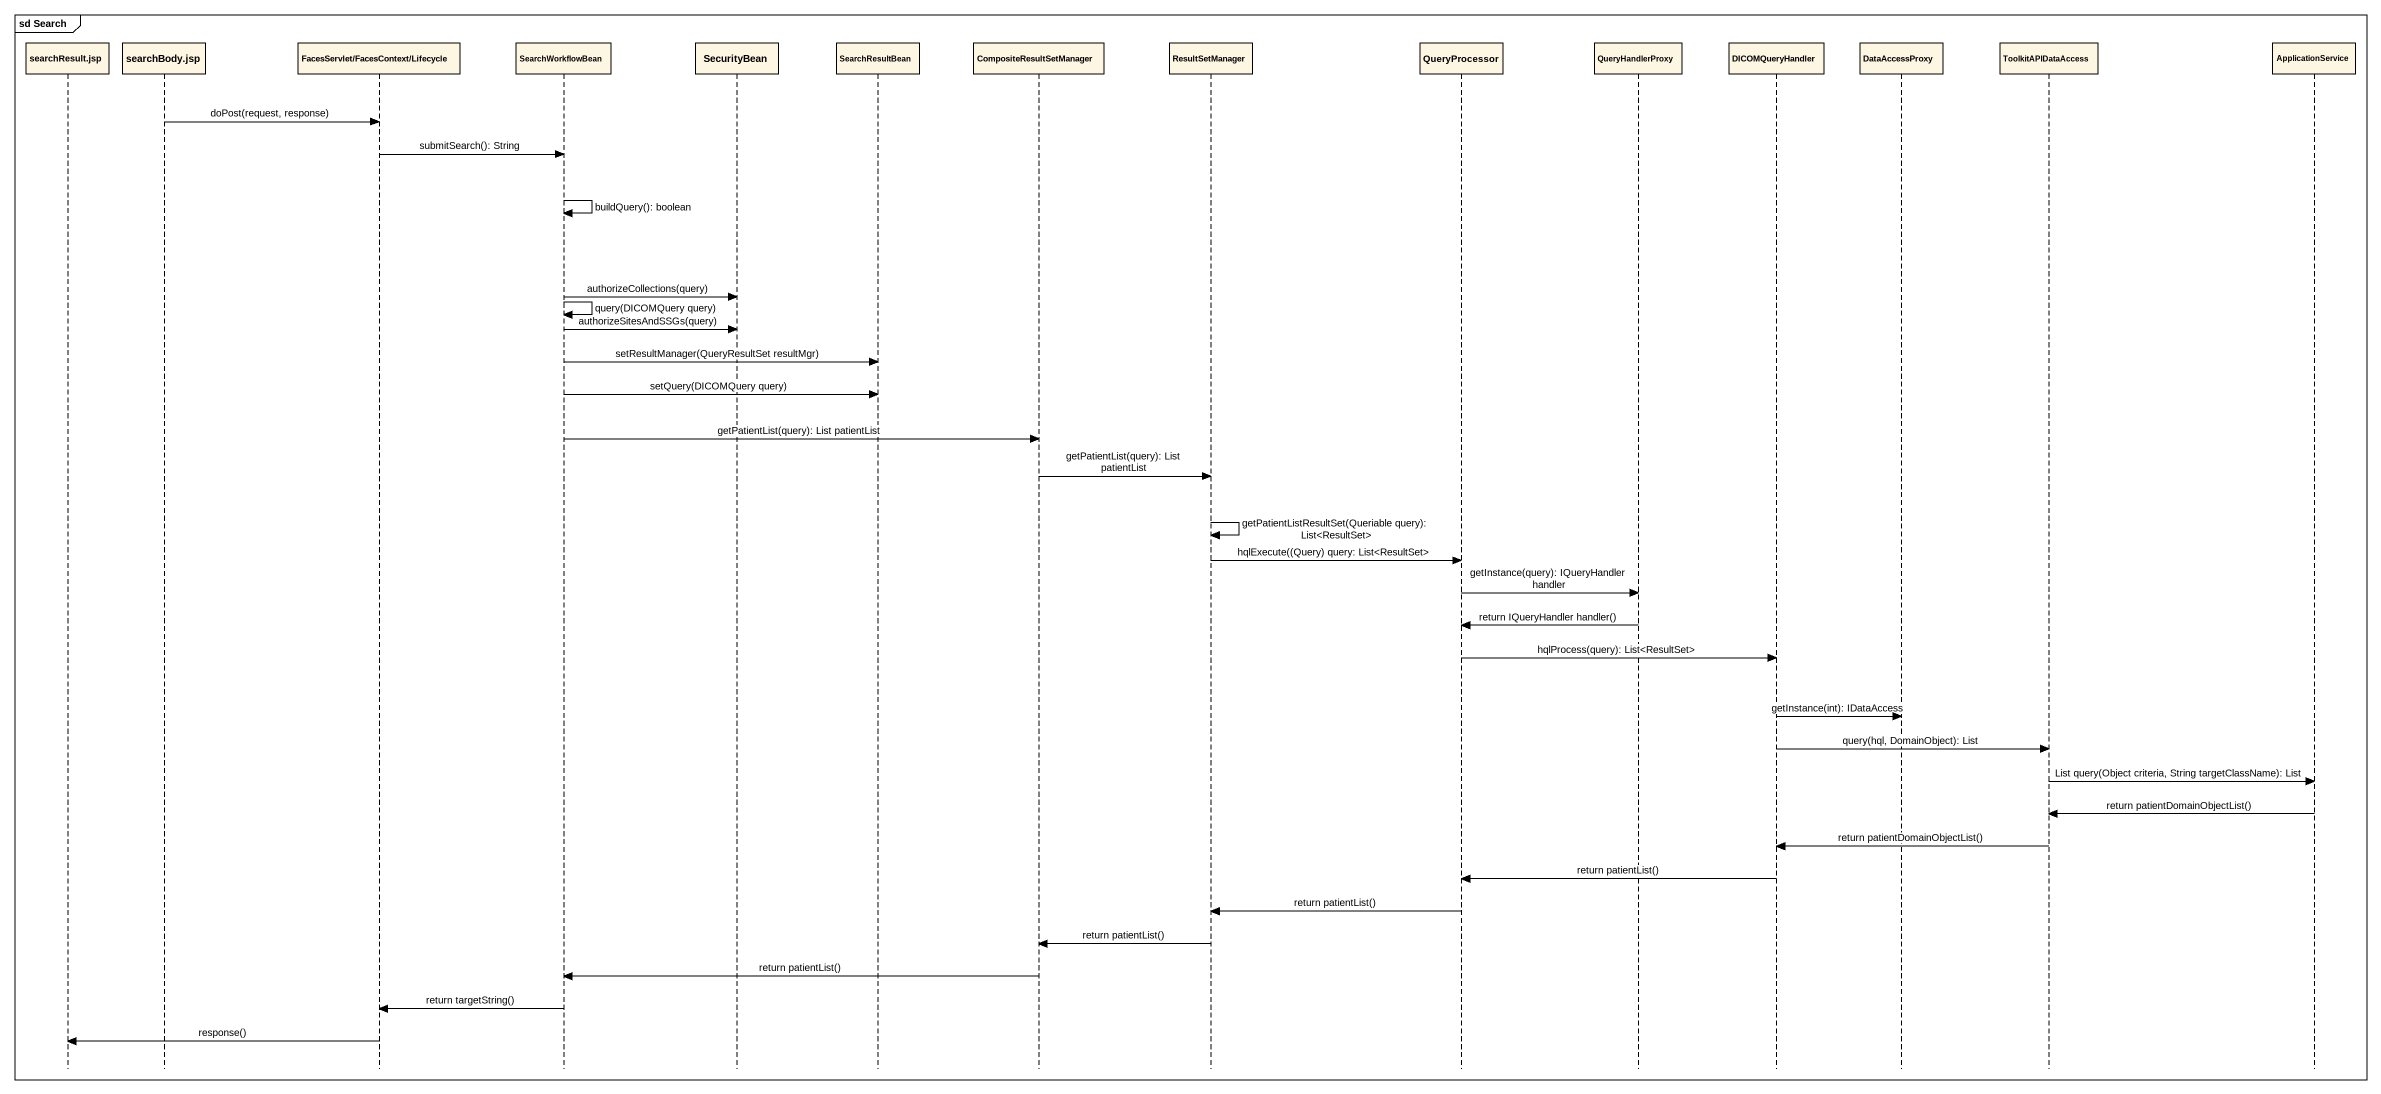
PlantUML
@startuml
mainframe sd Search
hide footbox
participant "searchResult.jsp" as searchResult_jsp
participant "searchBody.jsp" as searchBody_jsp
participant "FacesServlet/FacesContext/Lifecycle" as FacesServlet_FacesContext
participant SearchWorkflowBean
participant SecurityBean
participant SearchResultBean
participant CompositeResultSetManager
participant ResultSetManager
participant QueryProcessor
participant QueryHandlerProxy
participant DICOMQueryHandler
participant DataAccessProxy
participant ToolkitAPIDataAccess
participant ApplicationService

searchBody_jsp -> FacesServlet_FacesContext : doPost(request, response)
FacesServlet_FacesContext -> SearchWorkflowBean : submitSearch(): String
SearchWorkflowBean -> SearchWorkflowBean : buildQuery(): boolean
SearchWorkflowBean -> SecurityBean : authorizeCollections(query)
SearchWorkflowBean -> SearchWorkflowBean : query(DICOMQuery query)
SearchWorkflowBean -> SecurityBean : authorizeSitesAndSSGs(query)
SearchWorkflowBean -> SearchResultBean : setResultManager(QueryResultSet resultMgr)
SearchWorkflowBean -> SearchResultBean : setQuery(DICOMQuery query)
SearchWorkflowBean -> CompositeResultSetManager : getPatientList(query): List patientList
CompositeResultSetManager -> ResultSetManager : getPatientList(query): List patientList
ResultSetManager -> ResultSetManager : getPatientListResultSet(Queriable query): List<ResultSet>
ResultSetManager -> QueryProcessor : hqlExecute((Query) query: List<ResultSet>
QueryProcessor -> QueryHandlerProxy : getInstance(query): IQueryHandler handler
QueryHandlerProxy -> QueryProcessor : return IQueryHandler handler()
QueryProcessor -> DICOMQueryHandler : hqlProcess(query): List<ResultSet>
DICOMQueryHandler -> DataAccessProxy : getInstance(int): IDataAccess
DICOMQueryHandler -> ToolkitAPIDataAccess : query(hql, DomainObject): List
ToolkitAPIDataAccess -> ApplicationService : List query(Object criteria, String targetClassName): List
ApplicationService -> ToolkitAPIDataAccess : return patientDomainObjectList()
ToolkitAPIDataAccess -> DICOMQueryHandler : return patientDomainObjectList()
DICOMQueryHandler -> QueryProcessor : return patientList()
QueryProcessor -> ResultSetManager : return patientList()
ResultSetManager -> CompositeResultSetManager : return patientList()
CompositeResultSetManager -> SearchWorkflowBean : return patientList()
SearchWorkflowBean -> FacesServlet_FacesContext : return targetString()
FacesServlet_FacesContext -> searchResult_jsp : response()
@enduml
